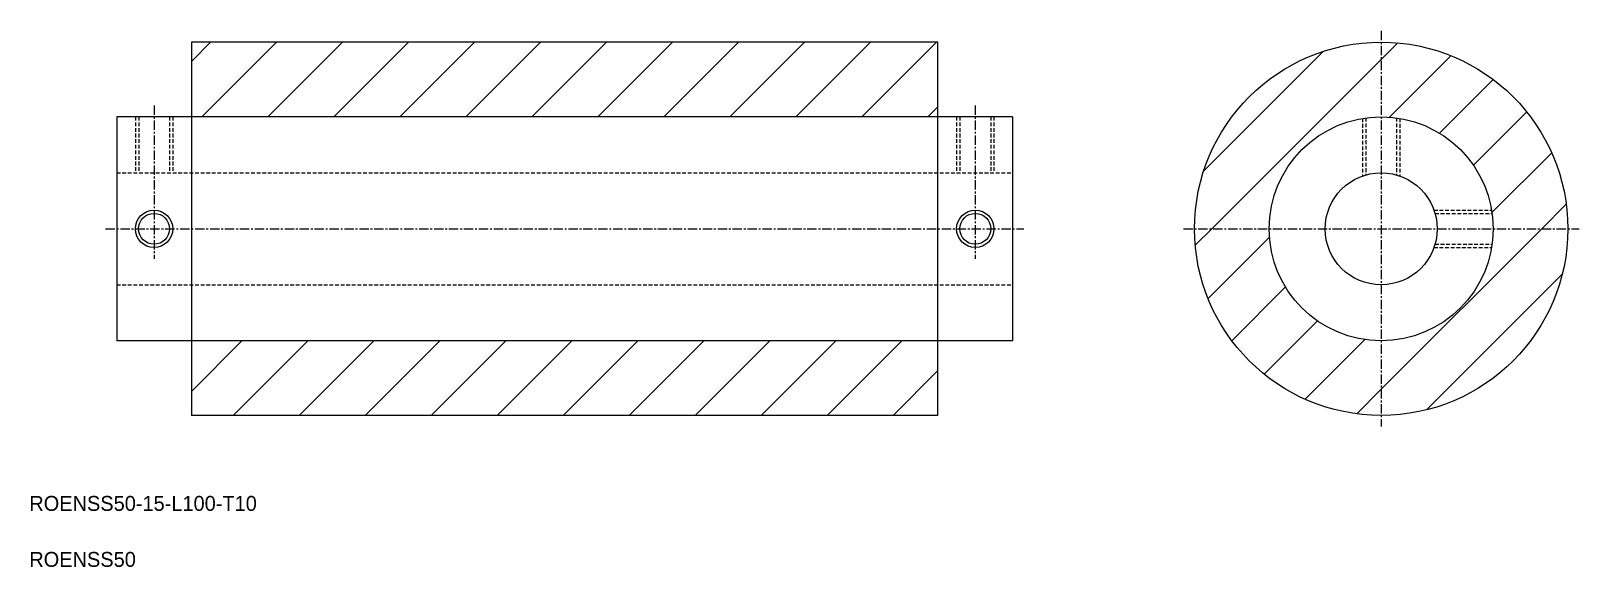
# Model space of a CAD drawing. Extents: x -86 to 121, y 371 to 443.
import ezdxf

# ---------------------------------------------------------------- set-up
doc = ezdxf.new("R2010")
doc.units = 0
doc.linetypes.add('CENTER', pattern=[2, 1.25, -0.25, 0.25, -0.25])
doc.linetypes.add('DASHED', pattern=[0.75, 0.5, -0.25])
doc.layers.get('0').update_dxf_attribs({"linetype": 'CONTINUOUS'})
doc.layers.add('CENTER', color=1, linetype='CENTER')

# ---------------------------------------------------------------- blocks, each defined once
blk = doc.blocks.new('*X2')
at = {"color": 0, "linetype": 'CONTINUOUS'}
for p, q in [((-64.8, 439.02), (-62.22, 441.59)), ((-63.38, 431.59), (-53.38, 441.59)), ((-54.54, 431.59), (-44.54, 441.59)), ((-45.7, 431.59), (-35.7, 441.59)), ((-36.87, 431.59), (-26.87, 441.59)), ((-28.03, 431.59), (-18.03, 441.59)), ((-19.19, 431.59), (-9.19, 441.59)), ((-10.35, 431.59), (-0.35, 441.59)), ((-1.51, 431.59), (8.49, 441.59)), ((7.33, 431.59), (17.33, 441.59)), ((16.17, 431.59), (26.17, 441.59)), ((25.01, 431.59), (35.01, 441.59)), ((70.81, 424.37), (86.8, 440.35)), ((94.57, 439.29), (96.78, 441.49)), ((95.68, 431.55), (103.91, 439.78)), ((71.88, 416.59), (94.57, 439.29)), ((102.37, 429.41), (109.56, 436.6)), ((33.84, 431.59), (35.2, 432.95)), ((106.92, 425.11), (114.06, 432.26)), ((109.41, 418.77), (117.41, 426.77)), ((116.07, 416.59), (119.36, 419.88)), ((69.67, 414.38), (71.88, 416.59)), ((71.38, 407.26), (79.61, 415.49)), ((94.57, 395.09), (116.07, 416.59)), ((74.57, 401.6), (81.76, 408.8)), ((100.66, 392.35), (118.82, 410.5)), ((78.91, 397.11), (86.05, 404.25)), ((-64.8, 394.82), (-58.03, 401.59)), ((-59.19, 391.59), (-49.19, 401.59)), ((-50.35, 391.59), (-40.35, 401.59)), ((-41.51, 391.59), (-31.51, 401.59)), ((-32.67, 391.59), (-22.67, 401.59)), ((-23.83, 391.59), (-13.83, 401.59)), ((-14.99, 391.59), (-4.99, 401.59)), ((-6.16, 391.59), (3.84, 401.59)), ((2.68, 391.59), (12.68, 401.59)), ((11.52, 391.59), (21.52, 401.59)), ((20.36, 391.59), (30.36, 401.59)), ((84.4, 393.76), (92.39, 401.75)), ((29.2, 391.59), (35.2, 397.6)), ((91.29, 391.81), (94.57, 395.09))]:
    blk.add_line(p, q, dxfattribs=at)

msp = doc.modelspace()

# ---------------------------------------------------------------- linework, layer by layer
at = {"color": 7, "linetype": 'CONTINUOUS'}
for p, q in [((-64.8, 441.59), (-64.8, 391.59)), ((35.2, 441.59), (-64.8, 441.59)), ((35.2, 391.59), (35.2, 441.59)), ((45.2, 431.59), (-74.8, 431.59)), ((-74.8, 431.59), (-74.8, 401.59)), ((45.2, 431.59), (45.2, 401.59)), ((-64.8, 416.59), (-64.8, 416.59)), ((45.2, 401.59), (-74.8, 401.59)), ((35.2, 391.59), (-64.8, 391.59))]:
    msp.add_line(p, q, dxfattribs=at)
at = {"color": 3, "linetype": 'DASHED'}
for p, q in [((-72.3, 431.59), (-72.3, 424.09)), ((-71.86, 431.59), (-71.86, 424.09)), ((-67.73, 431.59), (-67.73, 424.09)), ((-67.3, 431.59), (-67.3, 424.09)), ((37.7, 431.59), (37.7, 424.09)), ((38.14, 431.59), (38.14, 424.09)), ((42.27, 431.59), (42.27, 424.09)), ((42.7, 431.59), (42.7, 424.09)), ((92.07, 431.38), (92.07, 423.66)), ((92.51, 431.45), (92.51, 423.8)), ((96.64, 431.45), (96.64, 423.8)), ((97.07, 431.38), (97.07, 423.66)), ((-74.8, 424.09), (45.2, 424.09)), ((101.64, 419.09), (109.36, 419.09)), ((101.78, 418.66), (109.43, 418.66)), ((101.64, 414.09), (109.36, 414.09)), ((101.78, 414.53), (109.43, 414.53)), ((-74.8, 409.09), (45.2, 409.09))]:
    msp.add_line(p, q, dxfattribs=at)
at = {"color": 7, "linetype": 'CONTINUOUS'}
for centre, radius in [((94.57, 416.59), 25), ((94.57, 416.59), 15), ((94.57, 416.59), 7.5), ((-69.8, 416.59), 2.07), ((40.2, 416.59), 2.07)]:
    msp.add_circle(centre, radius, dxfattribs=at)
at = {"color": 3, "linetype": 'CONTINUOUS'}
for centre in [(-69.8, 416.59), (40.2, 416.59)]:
    msp.add_circle(centre, 2.5, dxfattribs=at)
at = {"layer": 'CENTER', "color": 1, "linetype": 'CENTER'}
for p, q in [((94.57, 443.09), (94.57, 390.09)), ((-69.8, 433.09), (-69.8, 412.59)), ((40.2, 433.09), (40.2, 412.59)), ((-76.3, 416.59), (46.7, 416.59)), ((68.07, 416.59), (121.07, 416.59))]:
    msp.add_line(p, q, dxfattribs=at)

# ---------------------------------------------------------------- block references
at = {"color": 3, "linetype": 'CONTINUOUS'}
msp.add_blockref('*X2', (0, 0), dxfattribs=at)

# ---------------------------------------------------------------- texts
at = {"color": 7, "linetype": 'CONTINUOUS'}
for s, p in [('ROENSS50-15-L100-T10', (-86.51, 378.81)), ('ROENSS50', (-86.51, 371.31))]:
    msp.add_text(s, height=2, dxfattribs=at).set_placement(p)

doc.saveas('drawing.dxf')
